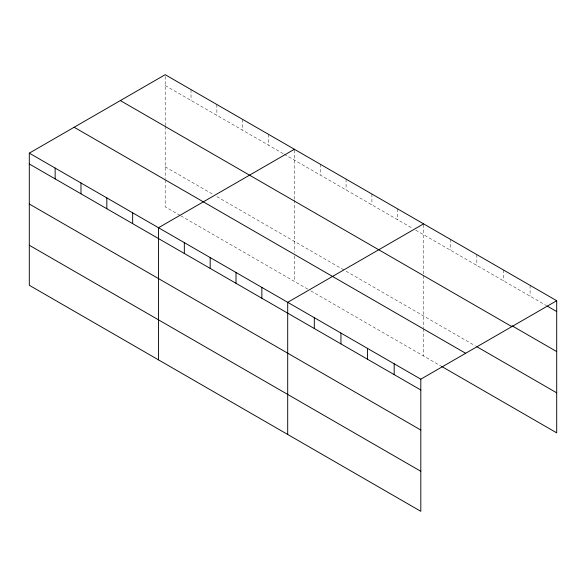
<?xml version="1.0" encoding="UTF-8"?>
<svg xmlns="http://www.w3.org/2000/svg" width="586" height="586" viewBox="0 0 586 586"><rect width="100%" height="100%" fill="white"/><g stroke="black" fill="none" stroke-linecap="round" stroke-linejoin="round"><path stroke-width="0.44" stroke-dasharray="2.93 2.2" d="M165.193 125.543L165.193 74.686M294.392 199.225L294.392 149.276M423.59 273.816L423.59 223.867M165.193 85.512L283.426 153.774M284.21 154.228L412.625 228.372M415.76 230.173L546.518 305.672M165.193 166.79L212.96 194.369M216.871 196.625L344.502 270.314M346.07 271.215L475.268 345.813M180.07 215.414L165.193 206.821L165.193 179.528M180.854 215.86L307.701 289.096M310.836 290.905L440.811 365.95M530.081 285.353L530.081 296.179M503.455 269.978L503.455 280.811M476.836 254.61L476.836 265.436M450.209 239.242L450.209 250.068M423.59 275.625L423.59 327.801M423.59 328.709L423.59 356.002M397.748 208.953L397.748 219.779M371.905 194.032L371.905 204.858M346.07 179.118L346.07 189.945M320.227 164.197L320.227 175.024M294.392 200.141L294.392 252.302M294.392 255.935L294.392 281.412M268.549 134.362L268.549 145.189M242.714 119.441L242.714 130.268M216.871 104.52L216.871 115.354M191.029 89.607L191.029 100.433M165.193 126.444L165.193 178.62"/><path stroke-width="0.88" d="M420.807 430.036L420.807 379.179L29.3 153.144L29.3 285.279L420.807 511.314L420.807 430.036L29.3 204.001M441.595 366.404L556.7 432.856L556.7 300.721L165.193 74.686L29.3 153.144M294.392 149.276L158.498 227.734L158.498 359.87M423.59 223.867L287.697 302.325L287.697 434.46M420.807 379.179L556.7 300.721M547.302 306.126L556.7 311.547M512.069 325.816L556.7 351.578M120.35 100.58L511.856 326.614M476.836 346.714L556.7 392.825M74.144 127.25L465.65 353.285M29.3 163.97L420.807 390.005M29.3 245.248L420.807 471.283M394.188 363.811L394.188 374.637M367.561 348.436L367.561 359.262M340.942 333.068L340.942 343.894M314.316 317.7L314.316 328.526M261.854 287.411L261.854 298.237M236.019 272.49L236.019 283.316M210.176 257.569L210.176 268.403M184.334 242.655L184.334 253.482M132.656 212.813L132.656 223.647M106.82 197.9L106.82 208.726M80.978 182.979L80.978 193.805M55.143 168.065L55.143 178.891"/></g></svg>
